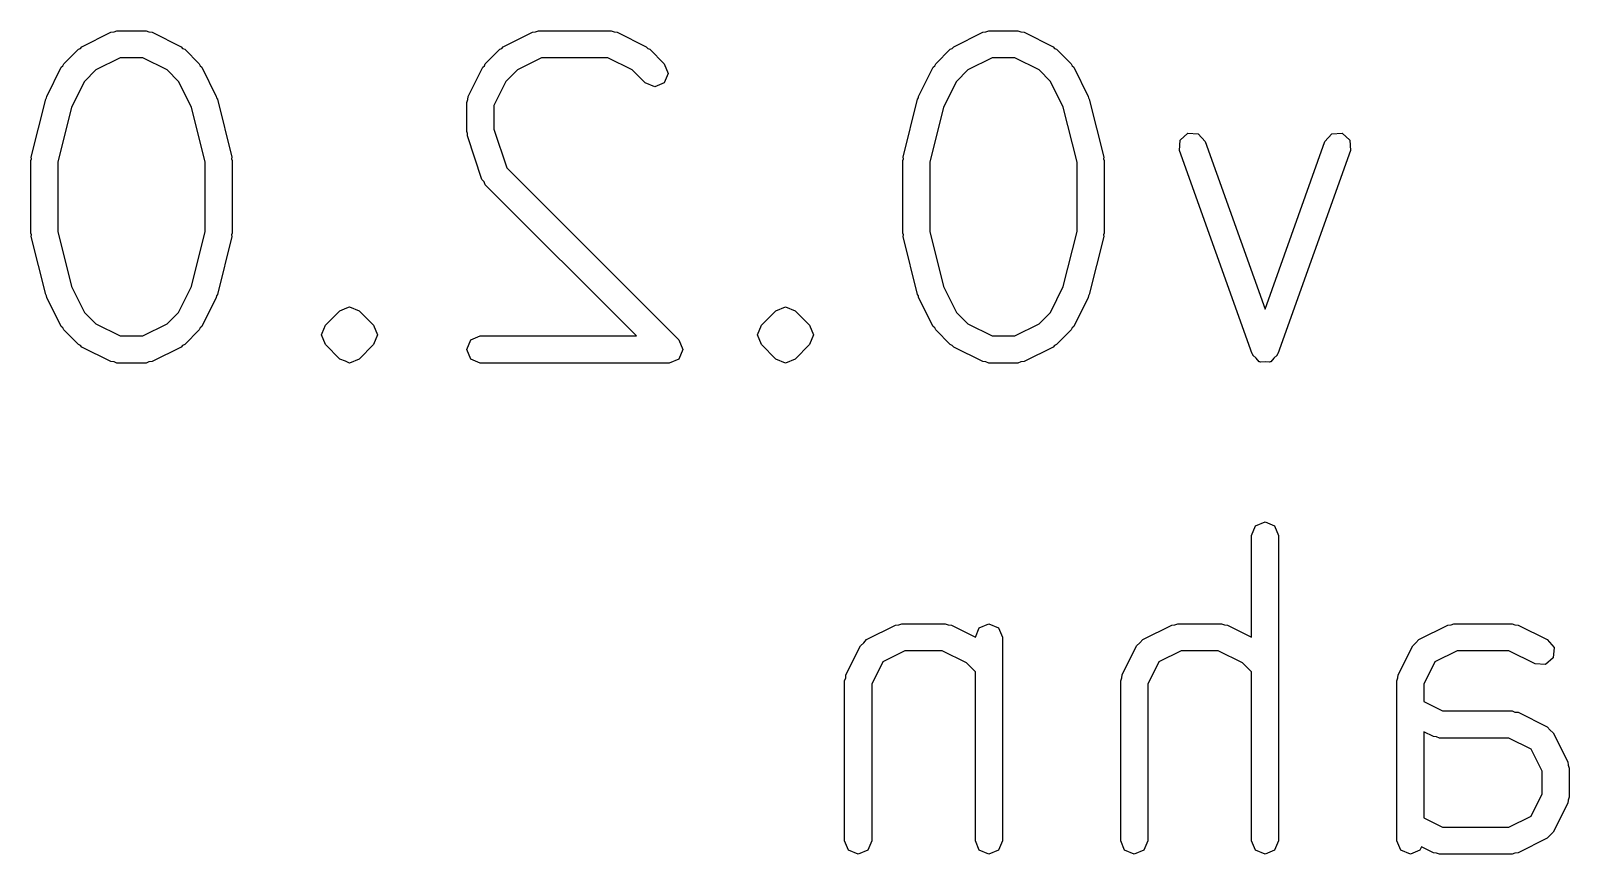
# Model space of a CAD drawing. Extents: x -8.7 to 8.7, y -10.2 to 10.1.
# Drawn here: x -8.697 to -4.16, y -7.346 to -4.917 of the extents above; entities that cross this region are included whole.
import ezdxf

# ---------------------------------------------------------------- set-up
doc = ezdxf.new("R2010")
doc.units = 0
doc.layers.add('BLACK', color=7, linetype='CONTINUOUS')

msp = doc.modelspace()

# ---------------------------------------------------------------- linework, layer by layer
at = {"layer": 'BLACK', "linetype": 'CONTINUOUS'}
for p, q in [((-8.54646, -4.96422), (-8.46075, -4.92136)), ((-8.46075, -4.92136), (-8.45146, -4.9207)), ((-8.45146, -4.9207), (-8.44286, -4.91714)), ((-8.44286, -4.91714), (-8.35714, -4.91714)), ((-8.35714, -4.91714), (-8.34854, -4.9207)), ((-8.34854, -4.9207), (-8.33925, -4.92136)), ((-8.33925, -4.92136), (-8.25354, -4.96422)), ((-7.3036, -4.96422), (-7.21789, -4.92136)), ((-7.21789, -4.92136), (-7.2086, -4.9207)), ((-7.2086, -4.9207), (-7.2, -4.91714)), ((-7.2, -4.91714), (-6.98571, -4.91714)), ((-6.98571, -4.91714), (-6.97711, -4.9207)), ((-6.97711, -4.9207), (-6.96782, -4.92136)), ((-6.96782, -4.92136), (-6.88211, -4.96422)), ((-5.97503, -4.96422), (-5.88932, -4.92136)), ((-5.88932, -4.92136), (-5.88003, -4.9207)), ((-5.88003, -4.9207), (-5.87143, -4.91714)), ((-5.87143, -4.91714), (-5.78571, -4.91714)), ((-5.78571, -4.91714), (-5.77711, -4.9207)), ((-5.77711, -4.9207), (-5.76782, -4.92136)), ((-5.76782, -4.92136), (-5.68211, -4.96422)), ((-8.59971, -5.01457), (-8.55685, -4.97172)), ((-8.55685, -4.97172), (-8.55077, -4.9692)), ((-8.55077, -4.9692), (-8.54646, -4.96422)), ((-8.25354, -4.96422), (-8.24923, -4.9692)), ((-8.24923, -4.9692), (-8.24314, -4.97172)), ((-8.24314, -4.97172), (-8.20029, -5.01457)), ((-7.35685, -5.01457), (-7.314, -4.97172)), ((-7.314, -4.97172), (-7.30792, -4.9692)), ((-7.30792, -4.9692), (-7.3036, -4.96422)), ((-6.88211, -4.96422), (-6.8778, -4.9692)), ((-6.8778, -4.9692), (-6.87172, -4.97171)), ((-6.87172, -4.97171), (-6.82886, -5.01457)), ((-6.02828, -5.01457), (-5.98543, -4.97171)), ((-5.98543, -4.97171), (-5.97934, -4.9692)), ((-5.97934, -4.9692), (-5.97503, -4.96422)), ((-5.68211, -4.96422), (-5.6778, -4.9692)), ((-5.6778, -4.9692), (-5.67172, -4.97171)), ((-5.67172, -4.97171), (-5.62886, -5.01457)), ((-8.65006, -5.11068), (-8.60721, -5.02497)), ((-8.60721, -5.02497), (-8.60223, -5.02065)), ((-8.60223, -5.02065), (-8.59971, -5.01457)), ((-8.50488, -5.03287), (-8.53855, -5.06655)), ((-8.43341, -4.99714), (-8.50488, -5.03287)), ((-8.36658, -4.99714), (-8.43341, -4.99714)), ((-8.29512, -5.03287), (-8.36658, -4.99714)), ((-8.26145, -5.06655), (-8.29512, -5.03287)), ((-8.20029, -5.01457), (-8.19777, -5.02065)), ((-8.19777, -5.02065), (-8.19279, -5.02497)), ((-8.19279, -5.02497), (-8.14994, -5.11068)), ((-7.4072, -5.11068), (-7.36435, -5.02497)), ((-7.36435, -5.02497), (-7.35938, -5.02065)), ((-7.35938, -5.02065), (-7.35685, -5.01457)), ((-7.26202, -5.03287), (-7.2957, -5.06655)), ((-7.19056, -4.99714), (-7.26202, -5.03287)), ((-6.99516, -4.99714), (-7.19056, -4.99714)), ((-6.92369, -5.03287), (-6.99516, -4.99714)), ((-6.88543, -5.07114), (-6.92369, -5.03287)), ((-6.82886, -5.01457), (-6.81714, -5.04286)), ((-6.07863, -5.11068), (-6.03578, -5.02497)), ((-6.03578, -5.02497), (-6.0308, -5.02066)), ((-6.0308, -5.02066), (-6.02828, -5.01457)), ((-5.93345, -5.03287), (-5.96713, -5.06655)), ((-5.86198, -4.99714), (-5.93345, -5.03287)), ((-5.79516, -4.99714), (-5.86198, -4.99714)), ((-5.72369, -5.03287), (-5.79516, -4.99714)), ((-5.69002, -5.06655), (-5.72369, -5.03287)), ((-5.62886, -5.01457), (-5.62634, -5.02065)), ((-5.62634, -5.02065), (-5.62136, -5.02497)), ((-5.62136, -5.02497), (-5.57851, -5.11068)), ((-8.53855, -5.06655), (-8.57654, -5.14253)), ((-8.22345, -5.14253), (-8.26145, -5.06655)), ((-7.2957, -5.06655), (-7.33143, -5.13801)), ((-6.85714, -5.08286), (-6.88543, -5.07114)), ((-6.82886, -5.07114), (-6.85714, -5.08286)), ((-6.81714, -5.04286), (-6.82886, -5.07114)), ((-5.96713, -5.06655), (-6.00512, -5.14253)), ((-5.65203, -5.14253), (-5.69002, -5.06655)), ((-8.69595, -5.2903), (-8.65309, -5.11887)), ((-8.65309, -5.11887), (-8.65038, -5.11522)), ((-8.65038, -5.11522), (-8.65006, -5.11068)), ((-8.14994, -5.11068), (-8.14961, -5.11522)), ((-8.14961, -5.11522), (-8.14691, -5.11887)), ((-8.14691, -5.11887), (-8.10405, -5.2903)), ((-7.41143, -5.12857), (-7.40786, -5.11997)), ((-7.40786, -5.11997), (-7.4072, -5.11068)), ((-6.12452, -5.2903), (-6.08166, -5.11887)), ((-6.08166, -5.11887), (-6.07896, -5.11522)), ((-6.07896, -5.11522), (-6.07863, -5.11068)), ((-5.57851, -5.11068), (-5.57819, -5.11522)), ((-5.57819, -5.11522), (-5.57548, -5.11887)), ((-5.57548, -5.11887), (-5.53262, -5.2903)), ((-8.57654, -5.14253), (-8.61714, -5.30492)), ((-8.18286, -5.30492), (-8.22345, -5.14253)), ((-7.41143, -5.21428), (-7.41143, -5.12857)), ((-7.33143, -5.13801), (-7.33143, -5.20779)), ((-6.00512, -5.14253), (-6.04571, -5.30492)), ((-5.61143, -5.30492), (-5.65203, -5.14253)), ((-7.40891, -5.22037), (-7.41143, -5.21428)), ((-7.33143, -5.20779), (-7.29361, -5.32125)), ((-7.40937, -5.22693), (-7.40891, -5.22037)), ((-7.36652, -5.35551), (-7.40937, -5.22693)), ((-5.3091, -5.2706), (-5.30758, -5.24002)), ((-5.30758, -5.24002), (-5.28488, -5.21947)), ((-5.28488, -5.21947), (-5.2543, -5.22099)), ((-5.2543, -5.22099), (-5.23376, -5.24369)), ((-5.23376, -5.24369), (-5.05714, -5.73821)), ((-5.05714, -5.73821), (-4.88053, -5.24369)), ((-4.88053, -5.24369), (-4.85998, -5.22099)), ((-4.85998, -5.22099), (-4.8294, -5.21947)), ((-4.8294, -5.21947), (-4.80671, -5.24002)), ((-4.80671, -5.24002), (-4.80519, -5.2706)), ((-8.69714, -5.3), (-8.6952, -5.29531)), ((-8.69714, -5.51429), (-8.69714, -5.3)), ((-8.6952, -5.29531), (-8.69595, -5.2903)), ((-8.61714, -5.30492), (-8.61714, -5.50936)), ((-8.18286, -5.50936), (-8.18286, -5.30492)), ((-8.10405, -5.2903), (-8.1048, -5.29531)), ((-8.1048, -5.29531), (-8.10286, -5.3)), ((-8.10286, -5.3), (-8.10286, -5.51429)), ((-6.12571, -5.3), (-6.12377, -5.29531)), ((-6.12571, -5.51429), (-6.12571, -5.3)), ((-6.12377, -5.29531), (-6.12452, -5.2903)), ((-6.04571, -5.30492), (-6.04571, -5.50936)), ((-5.61143, -5.50936), (-5.61143, -5.30492)), ((-5.53262, -5.2903), (-5.53337, -5.29531)), ((-5.53337, -5.29531), (-5.53143, -5.3)), ((-5.53143, -5.3), (-5.53143, -5.51429)), ((-5.09481, -5.87059), (-5.3091, -5.2706)), ((-4.80519, -5.2706), (-5.01947, -5.87059)), ((-7.29361, -5.32125), (-6.786, -5.82886)), ((-7.36042, -5.36254), (-7.36652, -5.35551)), ((-7.35685, -5.37114), (-7.36042, -5.36254)), ((-6.91085, -5.81714), (-7.35685, -5.37114)), ((-8.6952, -5.51897), (-8.69714, -5.51429)), ((-8.69595, -5.52399), (-8.6952, -5.51897)), ((-8.65309, -5.69541), (-8.69595, -5.52399)), ((-8.61714, -5.50936), (-8.57654, -5.67175)), ((-8.22345, -5.67176), (-8.18286, -5.50936)), ((-8.10405, -5.52399), (-8.14691, -5.69541)), ((-8.10286, -5.51429), (-8.1048, -5.51897)), ((-8.1048, -5.51897), (-8.10405, -5.52399)), ((-6.12377, -5.51897), (-6.12571, -5.51429)), ((-6.12452, -5.52399), (-6.12377, -5.51897)), ((-6.08166, -5.69541), (-6.12452, -5.52399)), ((-6.04571, -5.50936), (-6.00512, -5.67175)), ((-5.65203, -5.67176), (-5.61143, -5.50936)), ((-5.53262, -5.52399), (-5.57548, -5.69541)), ((-5.53143, -5.51429), (-5.53337, -5.51897)), ((-5.53337, -5.51897), (-5.53262, -5.52399)), ((-8.65038, -5.69907), (-8.65309, -5.69541)), ((-8.65006, -5.7036), (-8.65038, -5.69907)), ((-8.60721, -5.78932), (-8.65006, -5.7036)), ((-8.57654, -5.67175), (-8.53855, -5.74773)), ((-8.26145, -5.74773), (-8.22345, -5.67176)), ((-8.14994, -5.7036), (-8.19279, -5.78932)), ((-8.14961, -5.69907), (-8.14994, -5.7036)), ((-8.14691, -5.69541), (-8.14961, -5.69907)), ((-6.07896, -5.69907), (-6.08166, -5.69541)), ((-6.07863, -5.7036), (-6.07896, -5.69907)), ((-6.03578, -5.78932), (-6.07863, -5.7036)), ((-6.00512, -5.67175), (-5.96713, -5.74773)), ((-5.69002, -5.74773), (-5.65203, -5.67176)), ((-5.57851, -5.7036), (-5.62136, -5.78932)), ((-5.57819, -5.69907), (-5.57851, -5.7036)), ((-5.57548, -5.69541), (-5.57819, -5.69907)), ((-8.53855, -5.74773), (-8.50488, -5.78141)), ((-8.29512, -5.78141), (-8.26145, -5.74773)), ((-7.82828, -5.786), (-7.78543, -5.74314)), ((-7.78543, -5.74314), (-7.76543, -5.73486)), ((-7.76543, -5.73486), (-7.75714, -5.73143)), ((-7.75714, -5.73143), (-7.75714, -5.73143)), ((-7.75714, -5.73143), (-7.72886, -5.74314)), ((-7.72886, -5.74314), (-7.72886, -5.74315)), ((-7.72886, -5.74315), (-7.686, -5.786)), ((-6.54257, -5.786), (-6.49971, -5.74314)), ((-6.49971, -5.74314), (-6.47143, -5.73143)), ((-6.47143, -5.73143), (-6.44314, -5.74314)), ((-6.44314, -5.74314), (-6.40029, -5.786)), ((-5.96713, -5.74773), (-5.93345, -5.78141)), ((-5.72369, -5.78141), (-5.69002, -5.74773)), ((-8.60223, -5.79363), (-8.60721, -5.78932)), ((-8.59971, -5.79971), (-8.60223, -5.79363)), ((-8.55685, -5.84257), (-8.59971, -5.79971)), ((-8.50488, -5.78141), (-8.43342, -5.81714)), ((-8.36658, -5.81714), (-8.29512, -5.78141)), ((-8.20029, -5.79971), (-8.24314, -5.84257)), ((-8.19777, -5.79363), (-8.20029, -5.79971)), ((-8.19279, -5.78932), (-8.19777, -5.79363)), ((-7.83797, -5.80938), (-7.82828, -5.786)), ((-7.82828, -5.786), (-7.82828, -5.786)), ((-7.82828, -5.786), (-7.82828, -5.786)), ((-7.686, -5.786), (-7.67428, -5.81428)), ((-6.55429, -5.81428), (-6.54257, -5.786)), ((-6.40029, -5.786), (-6.38857, -5.81428)), ((-6.0308, -5.79363), (-6.03578, -5.78932)), ((-6.02828, -5.79971), (-6.0308, -5.79363)), ((-5.98543, -5.84257), (-6.02828, -5.79971)), ((-5.93345, -5.78141), (-5.86199, -5.81714)), ((-5.79516, -5.81714), (-5.72369, -5.78141)), ((-5.62886, -5.79971), (-5.67172, -5.84257)), ((-5.62634, -5.79363), (-5.62886, -5.79971)), ((-5.62136, -5.78932), (-5.62634, -5.79363)), ((-8.55077, -5.84509), (-8.55685, -5.84257)), ((-8.54646, -5.85006), (-8.55077, -5.84509)), ((-8.46075, -5.89292), (-8.54646, -5.85006)), ((-8.43342, -5.81714), (-8.36658, -5.81714)), ((-8.25354, -5.85006), (-8.33925, -5.89292)), ((-8.24923, -5.84509), (-8.25354, -5.85006)), ((-8.24314, -5.84257), (-8.24923, -5.84509)), ((-7.84, -5.81428), (-7.83797, -5.80938)), ((-7.82828, -5.84257), (-7.84, -5.81428)), ((-7.78543, -5.88543), (-7.82828, -5.84257)), ((-7.82828, -5.84257), (-7.82828, -5.84257)), ((-7.82828, -5.84257), (-7.82828, -5.84257)), ((-7.686, -5.84257), (-7.72886, -5.88542)), ((-7.67428, -5.81428), (-7.686, -5.84257)), ((-7.41143, -5.85714), (-7.39971, -5.82886)), ((-7.39971, -5.82886), (-7.37143, -5.81714)), ((-7.37143, -5.81714), (-6.91085, -5.81714)), ((-6.786, -5.82886), (-6.77428, -5.85714)), ((-6.54257, -5.84257), (-6.55429, -5.81428)), ((-6.49971, -5.88543), (-6.54257, -5.84257)), ((-6.40029, -5.84257), (-6.44314, -5.88543)), ((-6.38857, -5.81428), (-6.40029, -5.84257)), ((-5.97934, -5.84509), (-5.98543, -5.84257)), ((-5.97503, -5.85006), (-5.97934, -5.84509)), ((-5.88932, -5.89292), (-5.97503, -5.85006)), ((-5.86199, -5.81714), (-5.79516, -5.81714)), ((-5.68211, -5.85006), (-5.76782, -5.89292)), ((-5.6778, -5.84509), (-5.68211, -5.85006)), ((-5.67172, -5.84257), (-5.6778, -5.84509)), ((-8.45146, -5.89358), (-8.46075, -5.89292)), ((-8.44286, -5.89714), (-8.45146, -5.89358)), ((-8.35714, -5.89714), (-8.44286, -5.89714)), ((-8.34854, -5.89358), (-8.35714, -5.89714)), ((-8.33925, -5.89292), (-8.34854, -5.89358)), ((-7.76929, -5.89211), (-7.78543, -5.88543)), ((-7.75714, -5.89714), (-7.76929, -5.89211)), ((-7.72886, -5.88543), (-7.75714, -5.89714)), ((-7.75714, -5.89714), (-7.75714, -5.89714)), ((-7.72886, -5.88542), (-7.72886, -5.88543)), ((-7.39971, -5.88543), (-7.41143, -5.85714)), ((-7.37143, -5.89714), (-7.39971, -5.88543)), ((-6.81428, -5.89714), (-7.37143, -5.89714)), ((-6.786, -5.88543), (-6.81428, -5.89714)), ((-6.77428, -5.85714), (-6.786, -5.88543)), ((-6.47143, -5.89714), (-6.49971, -5.88543)), ((-6.44314, -5.88543), (-6.47143, -5.89714)), ((-5.88003, -5.89358), (-5.88932, -5.89292)), ((-5.87143, -5.89714), (-5.88003, -5.89358)), ((-5.78571, -5.89714), (-5.87143, -5.89714)), ((-5.77711, -5.89358), (-5.78571, -5.89714)), ((-5.76782, -5.89292), (-5.77711, -5.89358)), ((-5.0934, -5.87216), (-5.09481, -5.87059)), ((-5.09329, -5.87426), (-5.0934, -5.87216)), ((-5.08331, -5.88331), (-5.09329, -5.87426)), ((-5.07426, -5.89329), (-5.08331, -5.88331)), ((-5.07216, -5.8934), (-5.07426, -5.89329)), ((-5.07059, -5.89481), (-5.07216, -5.8934)), ((-5.05714, -5.89414), (-5.07059, -5.89481)), ((-5.04369, -5.89481), (-5.05714, -5.89414)), ((-5.04213, -5.8934), (-5.04369, -5.89481)), ((-5.04002, -5.89329), (-5.04213, -5.8934)), ((-5.03098, -5.8833), (-5.04002, -5.89329)), ((-5.02099, -5.87426), (-5.03098, -5.8833)), ((-5.02089, -5.87216), (-5.02099, -5.87426)), ((-5.01947, -5.87059), (-5.02089, -5.87216)), ((-5.09714, -6.40614), (-5.08543, -6.37786)), ((-5.08543, -6.37786), (-5.05714, -6.36614)), ((-5.05714, -6.36614), (-5.02886, -6.37786)), ((-5.02886, -6.37786), (-5.01714, -6.40614)), ((-5.09714, -6.70571), (-5.09714, -6.40614)), ((-5.01714, -6.40614), (-5.01714, -7.30614)), ((-6.13717, -6.6697), (-6.12857, -6.66614)), ((-6.12857, -6.66614), (-6, -6.66614)), ((-6, -6.66614), (-5.9914, -6.6697)), ((-5.89971, -6.67786), (-5.87143, -6.66614)), ((-5.87143, -6.66614), (-5.84314, -6.67786)), ((-5.32289, -6.6697), (-5.31428, -6.66614)), ((-5.31428, -6.66614), (-5.18571, -6.66614)), ((-5.18571, -6.66614), (-5.17711, -6.6697)), ((-4.5086, -6.6697), (-4.5, -6.66614)), ((-4.5, -6.66614), (-4.32857, -6.66614)), ((-4.32857, -6.66614), (-4.31997, -6.6697)), ((-6.24048, -6.7228), (-6.23217, -6.71322)), ((-6.23217, -6.71322), (-6.14646, -6.67036)), ((-6.14646, -6.67036), (-6.13717, -6.6697)), ((-5.9914, -6.6697), (-5.98211, -6.67036)), ((-5.98211, -6.67036), (-5.91128, -6.70578)), ((-5.91128, -6.70578), (-5.89971, -6.67786)), ((-5.84314, -6.67786), (-5.83143, -6.70614)), ((-5.83143, -6.70614), (-5.83143, -7.30614)), ((-5.4262, -6.7228), (-5.41789, -6.71322)), ((-5.41789, -6.71322), (-5.33217, -6.67036)), ((-5.33217, -6.67036), (-5.32289, -6.6697)), ((-5.17711, -6.6697), (-5.16782, -6.67036)), ((-5.16782, -6.67036), (-5.09714, -6.70571)), ((-4.61191, -6.7228), (-4.6036, -6.71322)), ((-4.6036, -6.71322), (-4.51789, -6.67036)), ((-4.51789, -6.67036), (-4.5086, -6.6697)), ((-4.31997, -6.6697), (-4.31068, -6.67036)), ((-4.31068, -6.67036), (-4.22497, -6.71322)), ((-4.22497, -6.71322), (-4.20491, -6.73635)), ((-6.29292, -6.81682), (-6.25006, -6.73111)), ((-6.25006, -6.73111), (-6.24048, -6.7228)), ((-6.11913, -6.74614), (-6.18447, -6.77881)), ((-6.00944, -6.74614), (-6.11913, -6.74614)), ((-5.93798, -6.78187), (-6.00944, -6.74614)), ((-5.47863, -6.81682), (-5.43578, -6.73111)), ((-5.43578, -6.73111), (-5.4262, -6.7228)), ((-5.30484, -6.74614), (-5.37019, -6.77881)), ((-5.19516, -6.74614), (-5.30484, -6.74614)), ((-5.12369, -6.78187), (-5.19516, -6.74614)), ((-4.66435, -6.81682), (-4.62149, -6.73111)), ((-4.62149, -6.73111), (-4.61191, -6.7228)), ((-4.49056, -6.74614), (-4.5559, -6.77881)), ((-4.33801, -6.74614), (-4.49056, -6.74614)), ((-4.26075, -6.78478), (-4.33801, -6.74614)), ((-4.20491, -6.73635), (-4.20708, -6.76689)), ((-6.18447, -6.77881), (-6.21714, -6.84416)), ((-5.91143, -6.80842), (-5.93798, -6.78187)), ((-5.37019, -6.77881), (-5.40286, -6.84416)), ((-5.09714, -6.80843), (-5.12369, -6.78187)), ((-4.5559, -6.77881), (-4.58857, -6.84416)), ((-4.23021, -6.78695), (-4.26075, -6.78478)), ((-4.20708, -6.76689), (-4.23021, -6.78695)), ((-6.29714, -6.83471), (-6.29358, -6.82611)), ((-6.29714, -7.30614), (-6.29714, -6.83471)), ((-6.29358, -6.82611), (-6.29292, -6.81682)), ((-6.21714, -6.84416), (-6.21714, -7.30614)), ((-5.91143, -7.30614), (-5.91143, -6.80842)), ((-5.48286, -6.83471), (-5.47929, -6.82611)), ((-5.48286, -7.30614), (-5.48286, -6.83471)), ((-5.47929, -6.82611), (-5.47863, -6.81682)), ((-5.40286, -6.84416), (-5.40286, -7.30614)), ((-5.09714, -7.30614), (-5.09714, -6.80843)), ((-4.66857, -6.83471), (-4.66501, -6.82611)), ((-4.66857, -7.30614), (-4.66857, -6.83471)), ((-4.66501, -6.82611), (-4.66435, -6.81682)), ((-4.58857, -6.84416), (-4.58857, -6.89571)), ((-4.58857, -6.89571), (-4.53341, -6.92328)), ((-4.53341, -6.92328), (-4.32857, -6.92328)), ((-4.32857, -6.92328), (-4.31997, -6.92685)), ((-4.31997, -6.92685), (-4.31068, -6.92751)), ((-4.31068, -6.92751), (-4.22497, -6.97036)), ((-4.56075, -6.99906), (-4.58857, -6.98515)), ((-4.58857, -6.98515), (-4.58857, -7.23856)), ((-4.22497, -6.97036), (-4.21666, -6.97994)), ((-4.21666, -6.97994), (-4.20708, -6.98825)), ((-4.55146, -6.99972), (-4.56075, -6.99906)), ((-4.54286, -7.00328), (-4.55146, -6.99972)), ((-4.33801, -7.00328), (-4.54286, -7.00328)), ((-4.27267, -7.03596), (-4.33801, -7.00328)), ((-4.20708, -6.98825), (-4.16422, -7.07397)), ((-4.24, -7.1013), (-4.27267, -7.03596)), ((-4.16422, -7.07397), (-4.16356, -7.08325)), ((-4.24, -7.16813), (-4.24, -7.1013)), ((-4.16356, -7.08325), (-4.16, -7.09186)), ((-4.16, -7.09186), (-4.16, -7.17757)), ((-4.27267, -7.23347), (-4.24, -7.16813)), ((-4.16422, -7.19546), (-4.20708, -7.28117)), ((-4.16356, -7.18617), (-4.16422, -7.19546)), ((-4.16, -7.17757), (-4.16356, -7.18617)), ((-4.58857, -7.23856), (-4.53341, -7.26614)), ((-4.33801, -7.26614), (-4.27267, -7.23347)), ((-4.53341, -7.26614), (-4.33801, -7.26614)), ((-4.22497, -7.29906), (-4.31068, -7.34192)), ((-4.21666, -7.28948), (-4.22497, -7.29906)), ((-4.20708, -7.28117), (-4.21666, -7.28948)), ((-6.28543, -7.33443), (-6.29714, -7.30614)), ((-6.25714, -7.34614), (-6.28543, -7.33443)), ((-6.22886, -7.33443), (-6.25714, -7.34614)), ((-6.21714, -7.30614), (-6.22886, -7.33443)), ((-5.89971, -7.33443), (-5.91143, -7.30614)), ((-5.87143, -7.34614), (-5.89971, -7.33443)), ((-5.84314, -7.33443), (-5.87143, -7.34614)), ((-5.83143, -7.30614), (-5.84314, -7.33443)), ((-5.47114, -7.33443), (-5.48286, -7.30614)), ((-5.44286, -7.34614), (-5.47114, -7.33443)), ((-5.41457, -7.33443), (-5.44286, -7.34614)), ((-5.40286, -7.30614), (-5.41457, -7.33443)), ((-5.08543, -7.33443), (-5.09714, -7.30614)), ((-5.05714, -7.34614), (-5.08543, -7.33443)), ((-5.02886, -7.33443), (-5.05714, -7.34614)), ((-5.01714, -7.30614), (-5.02886, -7.33443)), ((-4.65686, -7.33443), (-4.66857, -7.30614)), ((-4.62857, -7.34614), (-4.65686, -7.33443)), ((-4.60029, -7.33443), (-4.62857, -7.34614)), ((-4.59607, -7.32425), (-4.60029, -7.33443)), ((-4.56075, -7.34192), (-4.59607, -7.32425)), ((-4.55146, -7.34258), (-4.56075, -7.34192)), ((-4.54286, -7.34614), (-4.55146, -7.34258)), ((-4.32857, -7.34614), (-4.54286, -7.34614)), ((-4.31997, -7.34258), (-4.32857, -7.34614)), ((-4.31068, -7.34192), (-4.31997, -7.34258))]:
    msp.add_line(p, q, dxfattribs=at)

doc.saveas('drawing.dxf')
